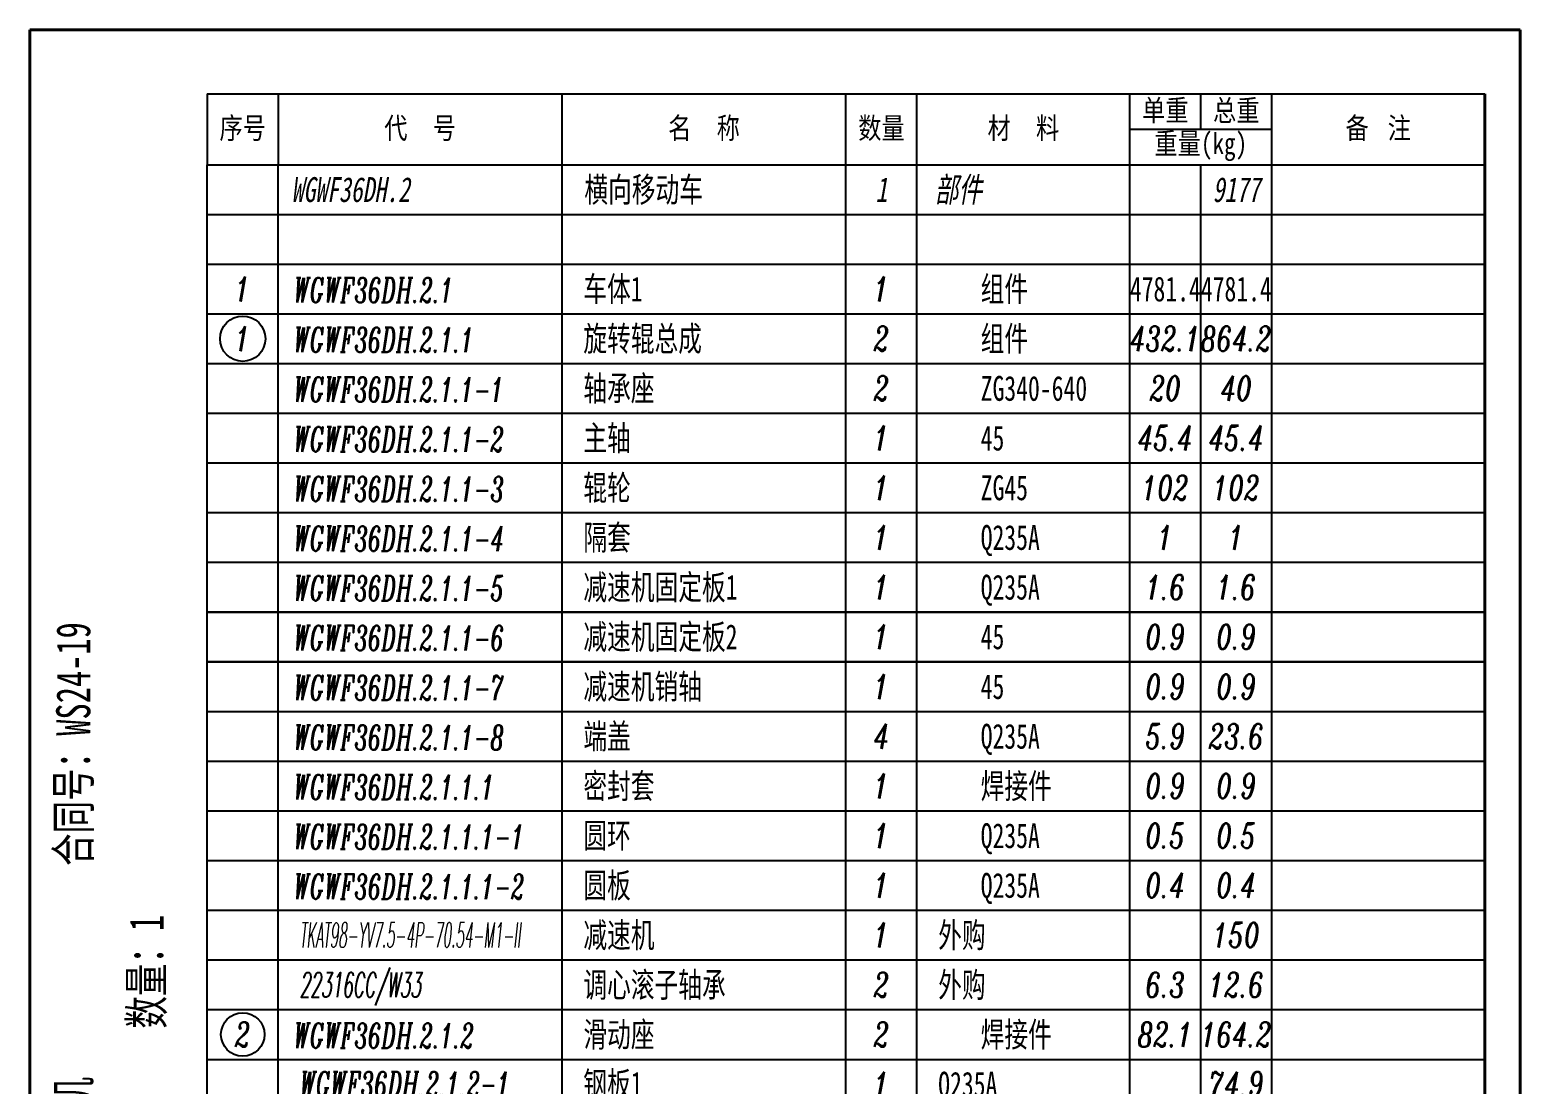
# Model space of a CAD drawing. Header units: millimetres. Extents: x 41246 to 169465, y -141938 to 36614.
# Drawn here: x 137120 to 142370, y -128647 to -124934 of the extents above; entities that cross this region are included whole.
import ezdxf
from ezdxf.enums import TextEntityAlignment as Align

# ---------------------------------------------------------------- set-up
doc = ezdxf.new("R2010")
doc.units = ezdxf.units.MM
doc.layers.add('$TD_AUDIT_GENERATED_(2C4)', color=7, linetype='Continuous', lineweight=40)
for name, color, linetype in [('$TD_AUDIT_GENERATED_(2C5)', 4, 'Continuous'), ('$TD_AUDIT_GENERATED_(2C6)', 3, 'Continuous'), ('$TD_AUDIT_GENERATED_(800E)', 3, 'Continuous'), ('00', 7, 'Continuous')]:
    doc.layers.add(name, color=color, linetype=linetype)
doc.styles.add('$TD_AUDIT_GENERATED_(2C7)', font='italic.shx', dxfattribs={"width": 0.7})
doc.styles.add('$TD_AUDIT_GENERATED_(2C8)', font='', dxfattribs={"width": 0.7})
doc.styles.get("Standard").update_dxf_attribs({"font": '', "width": 0.8})
doc.styles.get('$TD_AUDIT_GENERATED_(2C8)').set_extended_font_data('SimSun')
doc.styles.get('Standard').set_extended_font_data('SimSun')

# ---------------------------------------------------------------- blocks, each defined once
blk = doc.blocks.new('$TD_AUDIT_GENERATED_(327E7)')
for p, q in [((0, 7), (180, 7)), ((0, 0), (0, 7)), ((10, 0), (10, 7)), ((50, 0), (50, 7)), ((90, 0), (90, 7)), ((100, 0), (100, 7)), ((130, 0), (130, 7)), ((140, 0), (140, 7)), ((150, 0), (150, 7)), ((180, 0), (180, 7)), ((0, 0), (180, 0))]:
    blk.add_line(p, q)
at = {"width": 0.7, "flags": 8}
for tag, style, p in [('1', '$TD_AUDIT_GENERATED_(2C7)', (5, 3.5)), ('4', '$TD_AUDIT_GENERATED_(2C7)', (95, 3.5)), ('6', '$TD_AUDIT_GENERATED_(2C7)', (135, 3.5)), ('7', '$TD_AUDIT_GENERATED_(2C7)', (145, 3.5)), ('8', '$TD_AUDIT_GENERATED_(2C8)', (165, 3.5))]:
    blk.add_attdef(tag, text='', height=3.5, dxfattribs=dict(at, style=style)).set_placement(p, align=Align.MIDDLE_CENTER)
at = {"color": 141, "flags": 8}
for tag, style, width, p in [('2', '$TD_AUDIT_GENERATED_(2C7)', 0.6, (13, 3.5)), ('3', '$TD_AUDIT_GENERATED_(2C8)', 0.7, (53, 3.5)), ('5', '$TD_AUDIT_GENERATED_(2C7)', 0.7, (103, 3.5))]:
    blk.add_attdef(tag, text='', height=3.5, dxfattribs=dict(at, style=style, width=width)).set_placement(p, align=Align.MIDDLE_LEFT)
blk = doc.blocks.new('$TD_AUDIT_GENERATED_(327CF)')
for p, q in [((0, 10), (180, 10)), ((0, 10), (0, 0)), ((10, 10), (10, 0)), ((50, 0), (50, 10)), ((90, 0), (90, 10)), ((100, 0), (100, 10)), ((130, 0), (130, 10)), ((140, 5), (140, 10)), ((150, 0), (150, 10)), ((180, 10), (180, 0)), ((130, 5), (150, 5)), ((0, 0), (180, 0))]:
    blk.add_line(p, q)
at = {"char_height": 3, "attachment_point": 5}
for s, insert in [('{\\f\uffbfﾬￌﾣﾤ_GB2312|b0|i0|c134|p49;\\M+5B5A5\\M+5D6D8}', (135, 7.5)), ('{\\f\uffbfﾬￌﾣﾤ_GB2312|b0|i0|c134|p49;\\M+5D7DC\\M+5D6D8}', (145, 7.5)), ('{\\f\uffbfﾬￌﾣﾤ_GB2312|b0|i0|c134|p49;\\M+5D0F2\\M+5BAC5}', (5, 5)), ('{\\f\uffbfﾬￌﾣﾤ_GB2312|b0|i0|c134|p49;\\M+5B4FA    \\M+5BAC5}', (30, 5)), ('{\\f\uffbfﾬￌﾣﾤ_GB2312|b0|i0|c134|p49;\\M+5C3FB    \\M+5B3C6}', (70, 5)), ('{\\f\uffbfﾬￌﾣﾤ_GB2312|b0|i0|c134|p49;\\M+5CAFD\\M+5C1BF}', (95, 5)), ('{\\f\uffbfﾬￌﾣﾤ_GB2312|b0|i0|c134|p49;\\M+5B2C4    \\M+5C1CF}', (115, 5)), ('{\\f\uffbfﾬￌﾣﾤ_GB2312|b0|i0|c134|p49;\\M+5B1B8   \\M+5D7A2}', (165, 5)), ('{\\f\uffbfﾬￌﾣﾤ_GB2312|b0|i0|c134|p49;\\M+5D6D8\\M+5C1BF}(kg)', (140, 2.5))]:
    blk.add_mtext(s, dxfattribs=dict(at, insert=insert))

msp = doc.modelspace()

# ---------------------------------------------------------------- linework, layer by layer
at = {"layer": '$TD_AUDIT_GENERATED_(2C4)'}
for p, q in [((142370.3, -124934.3), (137120.3, -124934.3)), ((137120.3, -124934.3), (137120.3, -132359.3)), ((142370.3, -124934.3), (142370.3, -132359.3)), ((142370.3, -124934.3), (142370.3, -132359.3)), ((142370.3, -124934.3), (142370.3, -132359.3)), ((142245.3, -125159.3), (142245.3, -132234.3))]:
    msp.add_line(p, q, dxfattribs=at)
at = {"layer": '$TD_AUDIT_GENERATED_(2C6)'}
msp.add_line((137745.3, -130834.3), (137745.3, -125409.3), dxfattribs=at)
at = {"layer": '$TD_AUDIT_GENERATED_(800E)'}
for centre, radius in [((137870.3, -126021.8), 79.8), ((137870.3, -128471.8), 76.6)]:
    msp.add_circle(centre, radius, dxfattribs=at)

# ---------------------------------------------------------------- block references
at = {"layer": '$TD_AUDIT_GENERATED_(2C5)'}
ref = msp.add_blockref('$TD_AUDIT_GENERATED_(327E7)', (137745.3, -125584.3), dxfattribs=dict(at, xscale=25, yscale=25, zscale=25))
ref.add_attrib('2', 'WGWF36DH.2', dxfattribs={"layer": '0', "color": 141, "height": 87.5, "style": '$TD_AUDIT_GENERATED_(2C8)', "oblique": 10, "width": 0.7, "flags": 8}).set_placement((138042.3, -125496.8), align=Align.MIDDLE_LEFT)
ref.add_attrib('3', '横向移动车', dxfattribs={"layer": '0', "color": 141, "height": 87.5, "style": '$TD_AUDIT_GENERATED_(2C8)', "width": 0.7, "flags": 8}).set_placement((139073.8, -125496.8), align=Align.MIDDLE_LEFT)
ref.add_attrib('4', '1', dxfattribs={"layer": '0', "height": 87.5, "style": '$TD_AUDIT_GENERATED_(2C8)', "oblique": 10, "width": 0.7, "flags": 8}).set_placement((140120.3, -125496.8), align=Align.MIDDLE_CENTER)
ref.add_attrib('5', '部件', dxfattribs={"layer": '0', "color": 141, "height": 87.5, "style": '$TD_AUDIT_GENERATED_(2C8)', "oblique": 10, "width": 0.7, "flags": 8}).set_placement((140308.4, -125496.8), align=Align.MIDDLE_LEFT)
ref.add_attrib('7', '9177', dxfattribs={"layer": '0', "height": 87.5, "style": '$TD_AUDIT_GENERATED_(2C8)', "oblique": 10, "width": 0.7, "flags": 8}).set_placement((141370.3, -125496.8), align=Align.MIDDLE_CENTER)
at = {"layer": '$TD_AUDIT_GENERATED_(2C5)', "xscale": 25, "yscale": 25, "zscale": 25}
for p in [(137745.3, -125759.3), (137745.3, -125759.3), (137745.3, -128384.3), (137745.3, -128384.3)]:
    msp.add_blockref('$TD_AUDIT_GENERATED_(327E7)', p, dxfattribs=at)
at = {"layer": '$TD_AUDIT_GENERATED_(2C5)'}
ref = msp.add_blockref('$TD_AUDIT_GENERATED_(327E7)', (137745.3, -127859.3), dxfattribs=dict(at, xscale=25.00000000000171, yscale=25.00000000000171, zscale=25.00000000000171))
ref.add_attrib('2', 'WGWF36DH.2.1.1.1-1', dxfattribs={"layer": '0', "color": 141, "height": 87.5, "style": '$TD_AUDIT_GENERATED_(2C7)', "width": 0.6, "flags": 8}).set_placement((138048.5, -127776), align=Align.MIDDLE_LEFT)
ref.add_attrib('3', '圆环', dxfattribs={"layer": '0', "color": 141, "height": 87.5, "style": '$TD_AUDIT_GENERATED_(2C8)', "width": 0.7, "flags": 8}).set_placement((139070.3, -127771.8), align=Align.MIDDLE_LEFT)
ref.add_attrib('4', '1', dxfattribs={"layer": '0', "height": 87.5, "style": '$TD_AUDIT_GENERATED_(2C7)', "width": 0.7, "flags": 8}).set_placement((140120.3, -127771.8), align=Align.MIDDLE_CENTER)
ref.add_attrib('5', 'Q235A', dxfattribs={"layer": '0', "color": 141, "height": 87.5, "style": '$TD_AUDIT_GENERATED_(2C8)', "width": 0.7, "flags": 8}).set_placement((140469.9, -127771.8), align=Align.MIDDLE_LEFT)
ref.add_attrib('6', '0.5', dxfattribs={"layer": '0', "height": 87.5, "style": '$TD_AUDIT_GENERATED_(2C7)', "width": 0.7, "flags": 8}).set_placement((141120.3, -127771.8), align=Align.MIDDLE_CENTER)
ref.add_attrib('7', '0.5', dxfattribs={"layer": '0', "height": 87.5, "style": '$TD_AUDIT_GENERATED_(2C7)', "width": 0.7, "flags": 8}).set_placement((141370.3, -127771.8), align=Align.MIDDLE_CENTER)
ref = msp.add_blockref('$TD_AUDIT_GENERATED_(327E7)', (137745.3, -128034.3), dxfattribs=dict(at, xscale=25.00000000000171, yscale=25.00000000000171, zscale=25.00000000000171))
ref.add_attrib('2', 'WGWF36DH.2.1.1.1-2', dxfattribs={"layer": '0', "color": 141, "height": 87.5, "style": '$TD_AUDIT_GENERATED_(2C7)', "width": 0.6, "flags": 8}).set_placement((138048.5, -127951), align=Align.MIDDLE_LEFT)
ref.add_attrib('3', '圆板', dxfattribs={"layer": '0', "color": 141, "height": 87.5, "style": '$TD_AUDIT_GENERATED_(2C8)', "width": 0.7, "flags": 8}).set_placement((139070.3, -127946.8), align=Align.MIDDLE_LEFT)
ref.add_attrib('4', '1', dxfattribs={"layer": '0', "height": 87.5, "style": '$TD_AUDIT_GENERATED_(2C7)', "width": 0.7, "flags": 8}).set_placement((140120.3, -127946.8), align=Align.MIDDLE_CENTER)
ref.add_attrib('5', 'Q235A', dxfattribs={"layer": '0', "color": 141, "height": 87.5, "style": '$TD_AUDIT_GENERATED_(2C8)', "width": 0.7, "flags": 8}).set_placement((140469.9, -127946.8), align=Align.MIDDLE_LEFT)
ref.add_attrib('6', '0.4', dxfattribs={"layer": '0', "height": 87.5, "style": '$TD_AUDIT_GENERATED_(2C7)', "width": 0.7, "flags": 8}).set_placement((141120.3, -127946.8), align=Align.MIDDLE_CENTER)
ref.add_attrib('7', '0.4', dxfattribs={"layer": '0', "height": 87.5, "style": '$TD_AUDIT_GENERATED_(2C7)', "width": 0.7, "flags": 8}).set_placement((141370.3, -127946.8), align=Align.MIDDLE_CENTER)
at = {"layer": '$TD_AUDIT_GENERATED_(2C6)', "xscale": 25, "yscale": 25, "zscale": 25}
msp.add_blockref('$TD_AUDIT_GENERATED_(327CF)', (137745.3, -125409.3), dxfattribs=at)
at = {"layer": '$TD_AUDIT_GENERATED_(2C6)'}
ref = msp.add_blockref('$TD_AUDIT_GENERATED_(327E7)', (137745.3, -128734.3), dxfattribs=dict(at, xscale=24.99999999999966, yscale=24.99999999999966, zscale=24.99999999999966))
ref.add_attrib('2', 'WGWF36DH.2.1.2-1', dxfattribs={"layer": '0', "color": 141, "height": 87.5, "style": '$TD_AUDIT_GENERATED_(2C7)', "width": 0.6, "flags": 8}).set_placement((138070.3, -128646.8), align=Align.MIDDLE_LEFT)
ref.add_attrib('3', '钢板1', dxfattribs={"layer": '0', "color": 141, "height": 87.5, "style": '$TD_AUDIT_GENERATED_(2C8)', "width": 0.7, "flags": 8}).set_placement((139070.3, -128646.8), align=Align.MIDDLE_LEFT)
ref.add_attrib('4', '1', dxfattribs={"layer": '0', "height": 87.5, "style": '$TD_AUDIT_GENERATED_(2C7)', "width": 0.7, "flags": 8}).set_placement((140120.3, -128646.8), align=Align.MIDDLE_CENTER)
ref.add_attrib('5', 'Q235A', dxfattribs={"layer": '0', "color": 141, "height": 87.5, "style": '$TD_AUDIT_GENERATED_(2C8)', "width": 0.7, "flags": 8}).set_placement((140320.3, -128646.8), align=Align.MIDDLE_LEFT)
ref.add_attrib('7', '74.9', dxfattribs={"layer": '0', "height": 87.5, "style": '$TD_AUDIT_GENERATED_(2C7)', "width": 0.7, "flags": 8}).set_placement((141370.3, -128646.8), align=Align.MIDDLE_CENTER)
at = {"layer": '$TD_AUDIT_GENERATED_(800E)'}
ref = msp.add_blockref('$TD_AUDIT_GENERATED_(327E7)', (137745.3, -125934.3), dxfattribs=dict(at, xscale=24.99999992873444, yscale=24.99999992873444, zscale=24.99999992873444))
ref.add_attrib('1', '1', dxfattribs={"layer": '0', "height": 87.5, "style": '$TD_AUDIT_GENERATED_(2C7)', "width": 0.7, "flags": 8}).set_placement((137870.3, -125846.8), align=Align.MIDDLE_CENTER)
ref.add_attrib('2', 'WGWF36DH.2.1', dxfattribs={"layer": '0', "color": 141, "height": 87.5, "style": '$TD_AUDIT_GENERATED_(2C7)', "width": 0.6, "flags": 8}).set_placement((138048.5, -125851), align=Align.MIDDLE_LEFT)
ref.add_attrib('3', '车体1', dxfattribs={"layer": '0', "color": 141, "height": 87.5, "style": '$TD_AUDIT_GENERATED_(2C8)', "width": 0.7, "flags": 8}).set_placement((139070.3, -125846.8), align=Align.MIDDLE_LEFT)
ref.add_attrib('4', '1', dxfattribs={"layer": '0', "height": 87.5, "style": '$TD_AUDIT_GENERATED_(2C7)', "width": 0.7, "flags": 8}).set_placement((140120.3, -125846.8), align=Align.MIDDLE_CENTER)
ref.add_attrib('5', '组件', dxfattribs={"layer": '0', "color": 141, "height": 87.5, "style": '$TD_AUDIT_GENERATED_(2C8)', "width": 0.7, "flags": 8}).set_placement((140469.9, -125846.8), align=Align.MIDDLE_LEFT)
ref.add_attrib('6', '4781.4', dxfattribs={"layer": '0', "height": 87.5, "style": '$TD_AUDIT_GENERATED_(2C8)', "width": 0.7, "flags": 8}).set_placement((141120.3, -125846.8), align=Align.MIDDLE_CENTER)
ref.add_attrib('7', '4781.4', dxfattribs={"layer": '0', "height": 87.5, "style": '$TD_AUDIT_GENERATED_(2C8)', "width": 0.7, "flags": 8}).set_placement((141370.3, -125846.8), align=Align.MIDDLE_CENTER)
ref = msp.add_blockref('$TD_AUDIT_GENERATED_(327E7)', (137745.3, -126109.3), dxfattribs=dict(at, xscale=24.99999999999974, yscale=24.99999999999974, zscale=24.99999999999974))
ref.add_attrib('1', '1', dxfattribs={"layer": '0', "height": 87.5, "style": '$TD_AUDIT_GENERATED_(2C7)', "width": 0.7, "flags": 8}).set_placement((137870.3, -126021.8), align=Align.MIDDLE_CENTER)
ref.add_attrib('2', 'WGWF36DH.2.1.1', dxfattribs={"layer": '0', "color": 141, "height": 87.5, "style": '$TD_AUDIT_GENERATED_(2C7)', "width": 0.6, "flags": 8}).set_placement((138048.5, -126026), align=Align.MIDDLE_LEFT)
ref.add_attrib('3', '旋转辊总成', dxfattribs={"layer": '0', "color": 141, "height": 87.5, "style": '$TD_AUDIT_GENERATED_(2C8)', "width": 0.7, "flags": 8}).set_placement((139070.3, -126021.8), align=Align.MIDDLE_LEFT)
ref.add_attrib('4', '2', dxfattribs={"layer": '0', "height": 87.5, "style": '$TD_AUDIT_GENERATED_(2C7)', "width": 0.7, "flags": 8}).set_placement((140120.3, -126021.8), align=Align.MIDDLE_CENTER)
ref.add_attrib('5', '组件', dxfattribs={"layer": '0', "color": 141, "height": 87.5, "style": '$TD_AUDIT_GENERATED_(2C8)', "width": 0.7, "flags": 8}).set_placement((140469.9, -126021.8), align=Align.MIDDLE_LEFT)
ref.add_attrib('6', '432.1', dxfattribs={"layer": '0', "height": 87.5, "style": '$TD_AUDIT_GENERATED_(2C7)', "width": 0.7, "flags": 8}).set_placement((141120.3, -126021.8), align=Align.MIDDLE_CENTER)
ref.add_attrib('7', '864.2', dxfattribs={"layer": '0', "height": 87.5, "style": '$TD_AUDIT_GENERATED_(2C7)', "width": 0.7, "flags": 8}).set_placement((141370.3, -126021.8), align=Align.MIDDLE_CENTER)
ref = msp.add_blockref('$TD_AUDIT_GENERATED_(327E7)', (137745.3, -126284.3), dxfattribs=dict(at, xscale=24.99999999999968, yscale=24.99999999999968, zscale=24.99999999999968))
ref.add_attrib('2', 'WGWF36DH.2.1.1-1', dxfattribs={"layer": '0', "color": 141, "height": 87.5, "style": '$TD_AUDIT_GENERATED_(2C7)', "width": 0.6, "flags": 8}).set_placement((138048.5, -126201), align=Align.MIDDLE_LEFT)
ref.add_attrib('3', '轴承座', dxfattribs={"layer": '0', "color": 141, "height": 87.5, "style": '$TD_AUDIT_GENERATED_(2C8)', "width": 0.7, "flags": 8}).set_placement((139070.3, -126196.8), align=Align.MIDDLE_LEFT)
ref.add_attrib('4', '2', dxfattribs={"layer": '0', "height": 87.5, "style": '$TD_AUDIT_GENERATED_(2C7)', "width": 0.7, "flags": 8}).set_placement((140120.3, -126196.8), align=Align.MIDDLE_CENTER)
ref.add_attrib('5', 'ZG340-640', dxfattribs={"layer": '0', "color": 141, "height": 87.5, "style": '$TD_AUDIT_GENERATED_(2C8)', "width": 0.7, "flags": 8}).set_placement((140469.9, -126196.8), align=Align.MIDDLE_LEFT)
ref.add_attrib('6', '20', dxfattribs={"layer": '0', "height": 87.5, "style": '$TD_AUDIT_GENERATED_(2C7)', "width": 0.7, "flags": 8}).set_placement((141120.3, -126196.8), align=Align.MIDDLE_CENTER)
ref.add_attrib('7', '40', dxfattribs={"layer": '0', "height": 87.5, "style": '$TD_AUDIT_GENERATED_(2C7)', "width": 0.7, "flags": 8}).set_placement((141370.3, -126196.8), align=Align.MIDDLE_CENTER)
ref = msp.add_blockref('$TD_AUDIT_GENERATED_(327E7)', (137745.3, -126459.3), dxfattribs=dict(at, xscale=24.99999999999968, yscale=24.99999999999968, zscale=24.99999999999968))
ref.add_attrib('2', 'WGWF36DH.2.1.1-2', dxfattribs={"layer": '0', "color": 141, "height": 87.5, "style": '$TD_AUDIT_GENERATED_(2C7)', "width": 0.6, "flags": 8}).set_placement((138048.5, -126376), align=Align.MIDDLE_LEFT)
ref.add_attrib('3', '主轴', dxfattribs={"layer": '0', "color": 141, "height": 87.5, "style": '$TD_AUDIT_GENERATED_(2C8)', "width": 0.7, "flags": 8}).set_placement((139070.3, -126371.8), align=Align.MIDDLE_LEFT)
ref.add_attrib('4', '1', dxfattribs={"layer": '0', "height": 87.5, "style": '$TD_AUDIT_GENERATED_(2C7)', "width": 0.7, "flags": 8}).set_placement((140120.3, -126371.8), align=Align.MIDDLE_CENTER)
ref.add_attrib('5', '45', dxfattribs={"layer": '0', "color": 141, "height": 87.5, "style": '$TD_AUDIT_GENERATED_(2C8)', "width": 0.7, "flags": 8}).set_placement((140469.9, -126371.8), align=Align.MIDDLE_LEFT)
ref.add_attrib('6', '45.4', dxfattribs={"layer": '0', "height": 87.5, "style": '$TD_AUDIT_GENERATED_(2C7)', "width": 0.7, "flags": 8}).set_placement((141120.3, -126371.8), align=Align.MIDDLE_CENTER)
ref.add_attrib('7', '45.4', dxfattribs={"layer": '0', "height": 87.5, "style": '$TD_AUDIT_GENERATED_(2C7)', "width": 0.7, "flags": 8}).set_placement((141370.3, -126371.8), align=Align.MIDDLE_CENTER)
ref = msp.add_blockref('$TD_AUDIT_GENERATED_(327E7)', (137745.3, -126634.3), dxfattribs=dict(at, xscale=24.99999999999968, yscale=24.99999999999968, zscale=24.99999999999968))
ref.add_attrib('2', 'WGWF36DH.2.1.1-3', dxfattribs={"layer": '0', "color": 141, "height": 87.5, "style": '$TD_AUDIT_GENERATED_(2C7)', "width": 0.6, "flags": 8}).set_placement((138048.5, -126551), align=Align.MIDDLE_LEFT)
ref.add_attrib('3', '辊轮', dxfattribs={"layer": '0', "color": 141, "height": 87.5, "style": '$TD_AUDIT_GENERATED_(2C8)', "width": 0.7, "flags": 8}).set_placement((139070.3, -126546.8), align=Align.MIDDLE_LEFT)
ref.add_attrib('4', '1', dxfattribs={"layer": '0', "height": 87.5, "style": '$TD_AUDIT_GENERATED_(2C7)', "width": 0.7, "flags": 8}).set_placement((140120.3, -126546.8), align=Align.MIDDLE_CENTER)
ref.add_attrib('5', 'ZG45', dxfattribs={"layer": '0', "color": 141, "height": 87.5, "style": '$TD_AUDIT_GENERATED_(2C8)', "width": 0.7, "flags": 8}).set_placement((140469.9, -126546.8), align=Align.MIDDLE_LEFT)
ref.add_attrib('6', '102', dxfattribs={"layer": '0', "height": 87.5, "style": '$TD_AUDIT_GENERATED_(2C7)', "width": 0.7, "flags": 8}).set_placement((141120.3, -126546.8), align=Align.MIDDLE_CENTER)
ref.add_attrib('7', '102', dxfattribs={"layer": '0', "height": 87.5, "style": '$TD_AUDIT_GENERATED_(2C7)', "width": 0.7, "flags": 8}).set_placement((141370.3, -126546.8), align=Align.MIDDLE_CENTER)
ref = msp.add_blockref('$TD_AUDIT_GENERATED_(327E7)', (137745.3, -126809.3), dxfattribs=dict(at, xscale=24.99999999999968, yscale=24.99999999999968, zscale=24.99999999999968))
ref.add_attrib('2', 'WGWF36DH.2.1.1-4', dxfattribs={"layer": '0', "color": 141, "height": 87.5, "style": '$TD_AUDIT_GENERATED_(2C7)', "width": 0.6, "flags": 8}).set_placement((138048.5, -126726), align=Align.MIDDLE_LEFT)
ref.add_attrib('3', '隔套', dxfattribs={"layer": '0', "color": 141, "height": 87.5, "style": '$TD_AUDIT_GENERATED_(2C8)', "width": 0.7, "flags": 8}).set_placement((139070.3, -126721.8), align=Align.MIDDLE_LEFT)
ref.add_attrib('4', '1', dxfattribs={"layer": '0', "height": 87.5, "style": '$TD_AUDIT_GENERATED_(2C7)', "width": 0.7, "flags": 8}).set_placement((140120.3, -126721.8), align=Align.MIDDLE_CENTER)
ref.add_attrib('5', 'Q235A', dxfattribs={"layer": '0', "color": 141, "height": 87.5, "style": '$TD_AUDIT_GENERATED_(2C8)', "width": 0.7, "flags": 8}).set_placement((140469.9, -126721.8), align=Align.MIDDLE_LEFT)
ref.add_attrib('6', '1', dxfattribs={"layer": '0', "height": 87.5, "style": '$TD_AUDIT_GENERATED_(2C7)', "width": 0.7, "flags": 8}).set_placement((141120.3, -126721.8), align=Align.MIDDLE_CENTER)
ref.add_attrib('7', '1', dxfattribs={"layer": '0', "height": 87.5, "style": '$TD_AUDIT_GENERATED_(2C7)', "width": 0.7, "flags": 8}).set_placement((141370.3, -126721.8), align=Align.MIDDLE_CENTER)
ref = msp.add_blockref('$TD_AUDIT_GENERATED_(327E7)', (137745.3, -126984.3), dxfattribs=dict(at, xscale=24.99999999999968, yscale=24.99999999999968, zscale=24.99999999999968))
ref.add_attrib('2', 'WGWF36DH.2.1.1-5', dxfattribs={"layer": '0', "color": 141, "height": 87.5, "style": '$TD_AUDIT_GENERATED_(2C7)', "width": 0.6, "flags": 8}).set_placement((138048.5, -126901), align=Align.MIDDLE_LEFT)
ref.add_attrib('3', '减速机固定板1', dxfattribs={"layer": '0', "color": 141, "height": 87.5, "style": '$TD_AUDIT_GENERATED_(2C8)', "width": 0.7, "flags": 8}).set_placement((139070.3, -126896.8), align=Align.MIDDLE_LEFT)
ref.add_attrib('4', '1', dxfattribs={"layer": '0', "height": 87.5, "style": '$TD_AUDIT_GENERATED_(2C7)', "width": 0.7, "flags": 8}).set_placement((140120.3, -126896.8), align=Align.MIDDLE_CENTER)
ref.add_attrib('5', 'Q235A', dxfattribs={"layer": '0', "color": 141, "height": 87.5, "style": '$TD_AUDIT_GENERATED_(2C8)', "width": 0.7, "flags": 8}).set_placement((140469.9, -126896.8), align=Align.MIDDLE_LEFT)
ref.add_attrib('6', '1.6', dxfattribs={"layer": '0', "height": 87.5, "style": '$TD_AUDIT_GENERATED_(2C7)', "width": 0.7, "flags": 8}).set_placement((141120.3, -126896.8), align=Align.MIDDLE_CENTER)
ref.add_attrib('7', '1.6', dxfattribs={"layer": '0', "height": 87.5, "style": '$TD_AUDIT_GENERATED_(2C7)', "width": 0.7, "flags": 8}).set_placement((141370.3, -126896.8), align=Align.MIDDLE_CENTER)
ref = msp.add_blockref('$TD_AUDIT_GENERATED_(327E7)', (137745.3, -127158.9), dxfattribs=dict(at, xscale=24.99999999999968, yscale=24.99999999999968, zscale=24.99999999999968))
ref.add_attrib('2', 'WGWF36DH.2.1.1-6', dxfattribs={"layer": '0', "color": 141, "height": 87.5, "style": '$TD_AUDIT_GENERATED_(2C7)', "width": 0.6, "flags": 8}).set_placement((138048.5, -127075.6), align=Align.MIDDLE_LEFT)
ref.add_attrib('3', '减速机固定板2', dxfattribs={"layer": '0', "color": 141, "height": 87.5, "style": '$TD_AUDIT_GENERATED_(2C8)', "width": 0.7, "flags": 8}).set_placement((139070.3, -127071.4), align=Align.MIDDLE_LEFT)
ref.add_attrib('4', '1', dxfattribs={"layer": '0', "height": 87.5, "style": '$TD_AUDIT_GENERATED_(2C7)', "width": 0.7, "flags": 8}).set_placement((140120.3, -127071.4), align=Align.MIDDLE_CENTER)
ref.add_attrib('5', '45', dxfattribs={"layer": '0', "color": 141, "height": 87.5, "style": '$TD_AUDIT_GENERATED_(2C8)', "width": 0.7, "flags": 8}).set_placement((140469.9, -127071.4), align=Align.MIDDLE_LEFT)
ref.add_attrib('6', '0.9', dxfattribs={"layer": '0', "height": 87.5, "style": '$TD_AUDIT_GENERATED_(2C7)', "width": 0.7, "flags": 8}).set_placement((141120.3, -127071.4), align=Align.MIDDLE_CENTER)
ref.add_attrib('7', '0.9', dxfattribs={"layer": '0', "height": 87.5, "style": '$TD_AUDIT_GENERATED_(2C7)', "width": 0.7, "flags": 8}).set_placement((141370.3, -127071.4), align=Align.MIDDLE_CENTER)
ref = msp.add_blockref('$TD_AUDIT_GENERATED_(327E7)', (137745.3, -127334.3), dxfattribs=dict(at, xscale=24.99999999999968, yscale=24.99999999999968, zscale=24.99999999999968))
ref.add_attrib('2', 'WGWF36DH.2.1.1-7', dxfattribs={"layer": '0', "color": 141, "height": 87.5, "style": '$TD_AUDIT_GENERATED_(2C7)', "width": 0.6, "flags": 8}).set_placement((138048.5, -127251), align=Align.MIDDLE_LEFT)
ref.add_attrib('3', '减速机销轴', dxfattribs={"layer": '0', "color": 141, "height": 87.5, "style": '$TD_AUDIT_GENERATED_(2C8)', "width": 0.7, "flags": 8}).set_placement((139070.3, -127246.8), align=Align.MIDDLE_LEFT)
ref.add_attrib('4', '1', dxfattribs={"layer": '0', "height": 87.5, "style": '$TD_AUDIT_GENERATED_(2C7)', "width": 0.7, "flags": 8}).set_placement((140120.3, -127246.8), align=Align.MIDDLE_CENTER)
ref.add_attrib('5', '45', dxfattribs={"layer": '0', "color": 141, "height": 87.5, "style": '$TD_AUDIT_GENERATED_(2C8)', "width": 0.7, "flags": 8}).set_placement((140469.9, -127246.8), align=Align.MIDDLE_LEFT)
ref.add_attrib('6', '0.9', dxfattribs={"layer": '0', "height": 87.5, "style": '$TD_AUDIT_GENERATED_(2C7)', "width": 0.7, "flags": 8}).set_placement((141120.3, -127246.8), align=Align.MIDDLE_CENTER)
ref.add_attrib('7', '0.9', dxfattribs={"layer": '0', "height": 87.5, "style": '$TD_AUDIT_GENERATED_(2C7)', "width": 0.7, "flags": 8}).set_placement((141370.3, -127246.8), align=Align.MIDDLE_CENTER)
ref = msp.add_blockref('$TD_AUDIT_GENERATED_(327E7)', (137745.3, -127509.3), dxfattribs=dict(at, xscale=24.99999999999968, yscale=24.99999999999968, zscale=24.99999999999968))
ref.add_attrib('2', 'WGWF36DH.2.1.1-8', dxfattribs={"layer": '0', "color": 141, "height": 87.5, "style": '$TD_AUDIT_GENERATED_(2C7)', "width": 0.6, "flags": 8}).set_placement((138048.5, -127426), align=Align.MIDDLE_LEFT)
ref.add_attrib('3', '端盖', dxfattribs={"layer": '0', "color": 141, "height": 87.5, "style": '$TD_AUDIT_GENERATED_(2C8)', "width": 0.7, "flags": 8}).set_placement((139070.3, -127421.8), align=Align.MIDDLE_LEFT)
ref.add_attrib('4', '4', dxfattribs={"layer": '0', "height": 87.5, "style": '$TD_AUDIT_GENERATED_(2C7)', "width": 0.7, "flags": 8}).set_placement((140120.3, -127421.8), align=Align.MIDDLE_CENTER)
ref.add_attrib('5', 'Q235A', dxfattribs={"layer": '0', "color": 141, "height": 87.5, "style": '$TD_AUDIT_GENERATED_(2C8)', "width": 0.7, "flags": 8}).set_placement((140469.9, -127421.8), align=Align.MIDDLE_LEFT)
ref.add_attrib('6', '5.9', dxfattribs={"layer": '0', "height": 87.5, "style": '$TD_AUDIT_GENERATED_(2C7)', "width": 0.7, "flags": 8}).set_placement((141120.3, -127421.8), align=Align.MIDDLE_CENTER)
ref.add_attrib('7', '23.6', dxfattribs={"layer": '0', "height": 87.5, "style": '$TD_AUDIT_GENERATED_(2C7)', "width": 0.7, "flags": 8}).set_placement((141370.3, -127421.8), align=Align.MIDDLE_CENTER)
ref = msp.add_blockref('$TD_AUDIT_GENERATED_(327E7)', (137745.3, -127684.3), dxfattribs=dict(at, xscale=24.99999999999968, yscale=24.99999999999968, zscale=24.99999999999968))
ref.add_attrib('2', 'WGWF36DH.2.1.1.1', dxfattribs={"layer": '0', "color": 141, "height": 87.5, "style": '$TD_AUDIT_GENERATED_(2C7)', "width": 0.6, "flags": 8}).set_placement((138048.5, -127601), align=Align.MIDDLE_LEFT)
ref.add_attrib('3', '密封套', dxfattribs={"layer": '0', "color": 141, "height": 87.5, "style": '$TD_AUDIT_GENERATED_(2C8)', "width": 0.7, "flags": 8}).set_placement((139070.3, -127596.8), align=Align.MIDDLE_LEFT)
ref.add_attrib('4', '1', dxfattribs={"layer": '0', "height": 87.5, "style": '$TD_AUDIT_GENERATED_(2C7)', "width": 0.7, "flags": 8}).set_placement((140120.3, -127596.8), align=Align.MIDDLE_CENTER)
ref.add_attrib('5', '焊接件', dxfattribs={"layer": '0', "color": 141, "height": 87.5, "style": '$TD_AUDIT_GENERATED_(2C8)', "width": 0.7, "flags": 8}).set_placement((140469.9, -127596.8), align=Align.MIDDLE_LEFT)
ref.add_attrib('6', '0.9', dxfattribs={"layer": '0', "height": 87.5, "style": '$TD_AUDIT_GENERATED_(2C7)', "width": 0.7, "flags": 8}).set_placement((141120.3, -127596.8), align=Align.MIDDLE_CENTER)
ref.add_attrib('7', '0.9', dxfattribs={"layer": '0', "height": 87.5, "style": '$TD_AUDIT_GENERATED_(2C7)', "width": 0.7, "flags": 8}).set_placement((141370.3, -127596.8), align=Align.MIDDLE_CENTER)
ref = msp.add_blockref('$TD_AUDIT_GENERATED_(327E7)', (137745.3, -128209.3), dxfattribs=dict(at, xscale=24.99999999999968, yscale=24.99999999999968, zscale=24.99999999999968))
ref.add_attrib('2', 'TKAT98-YV7.5-4P-70.54-M1-II', dxfattribs={"layer": '00', "color": 4, "height": 87.5, "style": '$TD_AUDIT_GENERATED_(2C7)', "width": 0.4, "flags": 8}).set_placement((138070.3, -128121.8), align=Align.MIDDLE_LEFT)
ref.add_attrib('3', '减速机', dxfattribs={"layer": '0', "color": 141, "height": 87.5, "style": '$TD_AUDIT_GENERATED_(2C8)', "width": 0.7, "flags": 8}).set_placement((139070.3, -128121.8), align=Align.MIDDLE_LEFT)
ref.add_attrib('4', '1', dxfattribs={"layer": '0', "height": 87.5, "style": '$TD_AUDIT_GENERATED_(2C7)', "width": 0.7, "flags": 8}).set_placement((140120.3, -128121.8), align=Align.MIDDLE_CENTER)
ref.add_attrib('5', '外购', dxfattribs={"layer": '0', "color": 141, "height": 87.5, "style": '$TD_AUDIT_GENERATED_(2C8)', "width": 0.7, "flags": 8}).set_placement((140320.3, -128121.8), align=Align.MIDDLE_LEFT)
ref.add_attrib('7', '150', dxfattribs={"layer": '0', "height": 87.5, "style": '$TD_AUDIT_GENERATED_(2C7)', "width": 0.7, "flags": 8}).set_placement((141370.3, -128121.8), align=Align.MIDDLE_CENTER)
ref = msp.add_blockref('$TD_AUDIT_GENERATED_(327E7)', (137745.3, -128384.3), dxfattribs=dict(at, xscale=24.99999999999968, yscale=24.99999999999968, zscale=24.99999999999968))
ref.add_attrib('2', '22316CC/W33', dxfattribs={"layer": '0', "color": 141, "height": 87.5, "style": '$TD_AUDIT_GENERATED_(2C7)', "width": 0.5, "flags": 8}).set_placement((138070.3, -128296.8), align=Align.MIDDLE_LEFT)
ref.add_attrib('3', '调心滚子轴承', dxfattribs={"layer": '0', "color": 141, "height": 87.5, "style": '$TD_AUDIT_GENERATED_(2C8)', "width": 0.7, "flags": 8}).set_placement((139070.3, -128296.8), align=Align.MIDDLE_LEFT)
ref.add_attrib('4', '2', dxfattribs={"layer": '0', "height": 87.5, "style": '$TD_AUDIT_GENERATED_(2C7)', "width": 0.7, "flags": 8}).set_placement((140120.3, -128296.8), align=Align.MIDDLE_CENTER)
ref.add_attrib('5', '外购', dxfattribs={"layer": '0', "color": 141, "height": 87.5, "style": '$TD_AUDIT_GENERATED_(2C8)', "width": 0.7, "flags": 8}).set_placement((140320.3, -128296.8), align=Align.MIDDLE_LEFT)
ref.add_attrib('6', '6.3', dxfattribs={"layer": '0', "height": 87.5, "style": '$TD_AUDIT_GENERATED_(2C7)', "width": 0.7, "flags": 8}).set_placement((141120.3, -128296.8), align=Align.MIDDLE_CENTER)
ref.add_attrib('7', '12.6', dxfattribs={"layer": '0', "height": 87.5, "style": '$TD_AUDIT_GENERATED_(2C7)', "width": 0.7, "flags": 8}).set_placement((141370.3, -128296.8), align=Align.MIDDLE_CENTER)
ref = msp.add_blockref('$TD_AUDIT_GENERATED_(327E7)', (137745.3, -128559.3), dxfattribs=dict(at, xscale=24.99999999999974, yscale=24.99999999999974, zscale=24.99999999999974))
ref.add_attrib('1', '2', dxfattribs={"layer": '0', "height": 87.5, "style": '$TD_AUDIT_GENERATED_(2C7)', "width": 0.7, "flags": 8}).set_placement((137870.3, -128471.8), align=Align.MIDDLE_CENTER)
ref.add_attrib('2', 'WGWF36DH.2.1.2', dxfattribs={"layer": '0', "color": 141, "height": 87.5, "style": '$TD_AUDIT_GENERATED_(2C7)', "width": 0.6, "flags": 8}).set_placement((138048.5, -128476), align=Align.MIDDLE_LEFT)
ref.add_attrib('3', '滑动座', dxfattribs={"layer": '0', "color": 141, "height": 87.5, "style": '$TD_AUDIT_GENERATED_(2C8)', "width": 0.7, "flags": 8}).set_placement((139070.3, -128471.8), align=Align.MIDDLE_LEFT)
ref.add_attrib('4', '2', dxfattribs={"layer": '0', "height": 87.5, "style": '$TD_AUDIT_GENERATED_(2C7)', "width": 0.7, "flags": 8}).set_placement((140120.3, -128471.8), align=Align.MIDDLE_CENTER)
ref.add_attrib('5', '焊接件', dxfattribs={"layer": '0', "color": 141, "height": 87.5, "style": '$TD_AUDIT_GENERATED_(2C8)', "width": 0.7, "flags": 8}).set_placement((140469.9, -128471.8), align=Align.MIDDLE_LEFT)
ref.add_attrib('6', '82.1', dxfattribs={"layer": '0', "height": 87.5, "style": '$TD_AUDIT_GENERATED_(2C7)', "width": 0.7, "flags": 8}).set_placement((141120.3, -128471.8), align=Align.MIDDLE_CENTER)
ref.add_attrib('7', '164.2', dxfattribs={"layer": '0', "height": 87.5, "style": '$TD_AUDIT_GENERATED_(2C7)', "width": 0.7, "flags": 8}).set_placement((141370.3, -128471.8), align=Align.MIDDLE_CENTER)

# ---------------------------------------------------------------- texts
at = {"layer": '$TD_AUDIT_GENERATED_(2C6)', "insert": (137213.3, -130568.6), "char_height": 178.0779, "width": 7479.78, "attachment_point": 1, "rotation": 90, "style": '$TD_AUDIT_GENERATED_(2C8)'}
msp.add_mtext('{\\H0.6739x;\\M+5CFEE\\M+5C4BF\\M+5C3FB\\M+5B3C6\\M+5A3BA\\M+5C7FA\\M+5B8B7\\M+5B6AB\\M+5BAEA3620\\M+5B8D6\\M+5B9DC\\M+5B7C0\\M+5B8AF\\M+5C6CC\\M+5BBFA             \\M+5BACF\\M+5CDAC\\M+5BAC5\\M+5A3BAWS24-19\\P\\M+5B2BF\\M+5BCFE\\M+5C3FB\\M+5B3C6\\M+5A3BA\\M+5BAE1\\M+5CFF2\\M+5D2C6\\M+5B6AF\\M+5B3B5                 \\M+5CAFD\\M+5C1BF\\M+5A3BA1    }\\M+5A1A1\\M+5A1A1\\M+5A1A1', dxfattribs=at)

doc.saveas('drawing.dxf')
